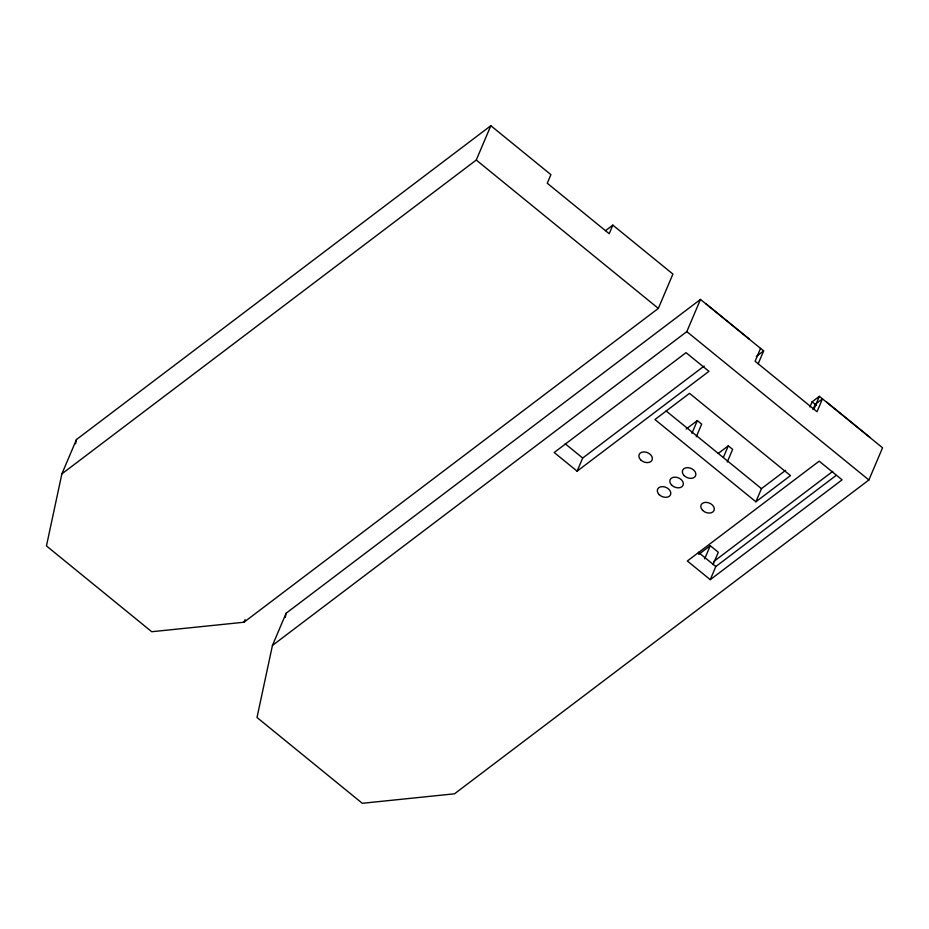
<?xml version="1.0" encoding="UTF-8"?>
<svg xmlns="http://www.w3.org/2000/svg" width="929" height="929" viewBox="0 0 929 929"><rect width="100%" height="100%" fill="white"/><g stroke="black" fill="none" stroke-linecap="round" stroke-linejoin="round"><path stroke-width="1.39" d="M612.838 225.12L609.192 233.702L547.262 183.245L550.909 174.652L490.837 125.705L76.468 439.533L61.883 473.871L46.45 545.927L151.729 631.72L243.955 622.233L658.336 308.405L672.91 274.067L612.838 225.12L605.569 230.624M75.551 443.772L76.468 439.533M758.18 363.773L763.65 350.907L700.478 299.428L286.109 613.256L272.441 645.446L257.008 717.502L362.287 803.295L454.513 793.807L868.882 479.979L882.55 447.79L819.378 396.323L812.12 401.827L809.925 406.972M285.203 617.495L286.109 613.256M243.955 622.233L245.082 619.597M61.883 473.871L476.263 160.043L490.837 125.705M577.106 471.177L708.955 371.333L686.032 352.66L554.195 452.504L577.106 471.177L582.692 458.032L704.124 366.072M272.441 645.446L686.821 331.618L700.478 299.428M691.942 433.297L697.331 420.605L701.662 424.135L696.274 436.827M760.549 348.375L755.091 361.253L817.009 411.721L822.479 398.843L815.209 404.347L813.026 409.503M723.447 457.265L728.29 445.827L732.633 449.369L727.244 462.061M704.67 558.84L710.255 545.683L718.303 552.244L713.042 564.635M710.255 579.673L842.092 479.828L819.181 461.156L687.344 561L710.255 579.673L715.829 566.527L836.112 475.439M755.881 501.788L790.474 475.59L689.527 393.339L654.945 419.536L755.881 501.788L761.466 488.642L785.679 470.306M813.92 409.201L819.378 396.323M756.38 356.411L763.65 350.907M686.148 429.07L697.331 420.605M718.233 453.457L728.29 445.827M698.701 554.427L710.255 545.683M713.6 561.627L832.756 471.386M705.831 303.667L749.192 338.992M826.601 402.071L869.95 437.396M812.12 401.827L816.452 405.358M476.263 160.043L658.336 308.405M686.821 331.618L868.882 479.979M666.128 410.955L761.466 488.642M565.227 443.807L582.692 458.032M698.376 552.302L715.829 566.527M640.638 459.832A7.049 5.005 23 0 0 652.088 460.064A7.049 5.005 23 0 0 644.145 451.9A7.049 5.005 23 0 0 640.638 459.832M684.174 475.613A7.049 5.005 23 0 0 695.6 475.764A7.049 5.005 23 0 0 687.588 467.635A7.049 5.005 23 0 0 684.174 475.613M671.644 485.101A7.049 5.005 23 0 0 683.07 485.252A7.049 5.005 23 0 0 675.058 477.123A7.049 5.005 23 0 0 671.644 485.101M659.114 494.588A7.049 5.005 23 0 0 670.541 494.751A7.049 5.005 23 0 0 662.528 486.622A7.049 5.005 23 0 0 659.114 494.588M702.568 510.288A7.049 5.005 23 0 0 714.018 510.52A7.049 5.005 23 0 0 706.075 502.357A7.049 5.005 23 0 0 702.568 510.288"/></g></svg>
